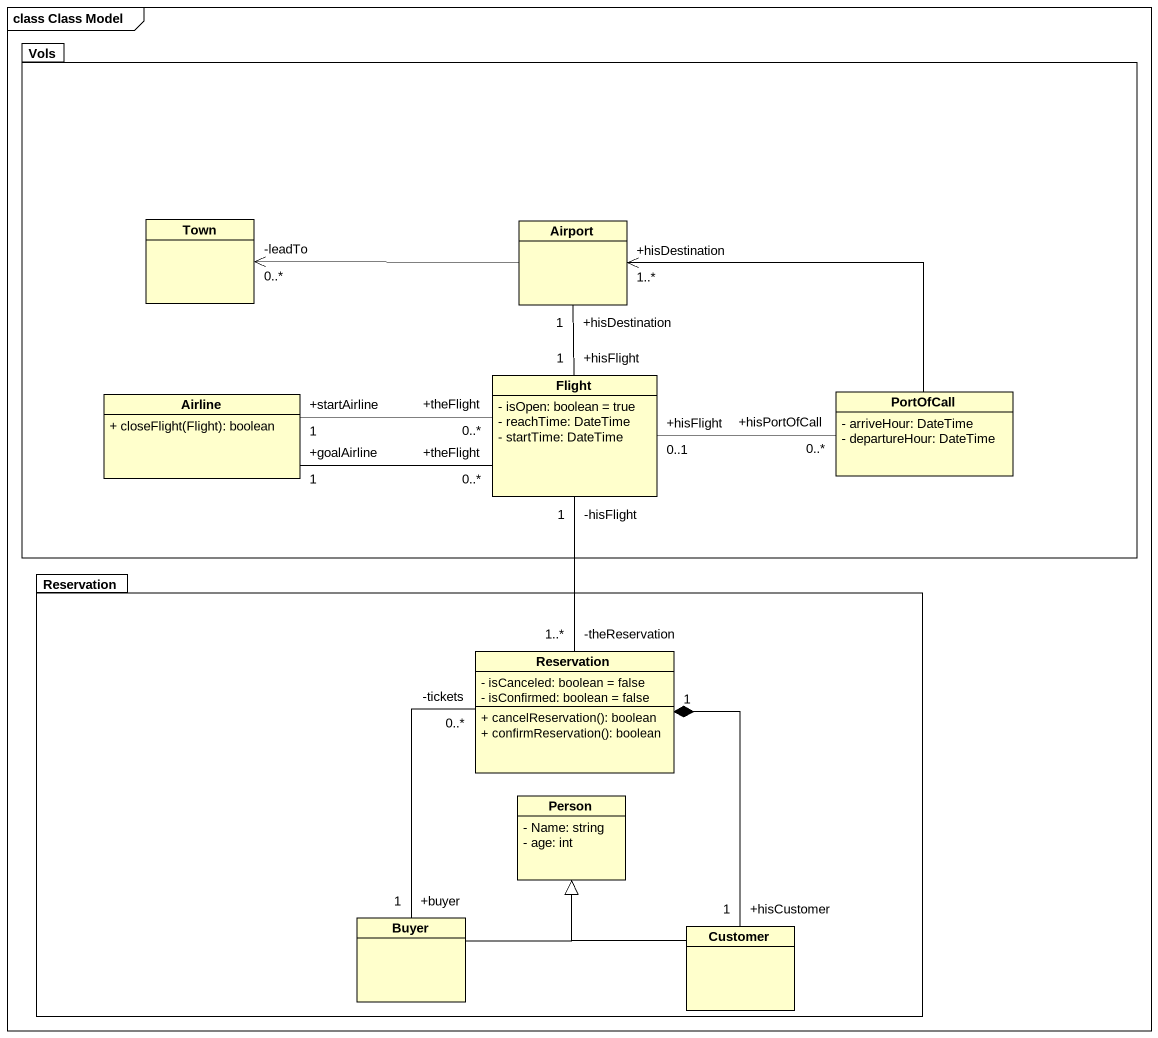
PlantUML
@startuml
mainframe class Class Model
hide circle
hide empty members
skinparam classAttributeIconSize 0
package Vols {
  class Town
  class Airport
  class Flight {
    - isOpen: boolean = true
    - reachTime: DateTime
    - startTime: DateTime
  }
  class Airline {
    + closeFlight(Flight): boolean
  }
  class PortOfCall {
    - arriveHour: DateTime
    - departureHour: DateTime
  }
}
package Reservation {
  class "Reservation" as Reservation_2 {
    - isCanceled: boolean = false
    - isConfirmed: boolean = false
    + cancelReservation(): boolean
    + confirmReservation(): boolean
  }
  class "Person" as Person_ {
    - Name: string
    - age: int
  }
  class Buyer
  class Customer
}
Airport -left-> "-leadTo\n0..*" Town
Flight "+hisFlight\n1" -up- "+hisDestination\n1" Airport
Flight "+hisFlight\n0..1" -right- "+hisPortOfCall\n0..*" PortOfCall
Airline "+startAirline\n1" -right- "+theFlight\n0..*" Flight
Airline "+goalAirline\n1" -right- "+theFlight\n0..*" Flight
PortOfCall -left-> "+hisDestination\n1..*" Airport
Reservation_2 "-theReservation\n1..*" -up- "-hisFlight\n1" Flight
Reservation_2 "-tickets\n0..*" -- "+buyer\n1" Buyer
Buyer -up-|> Person_
Customer "+hisCustomer\n1" -up-* "1" Reservation_2
Customer -up-|> Person_
@enduml
